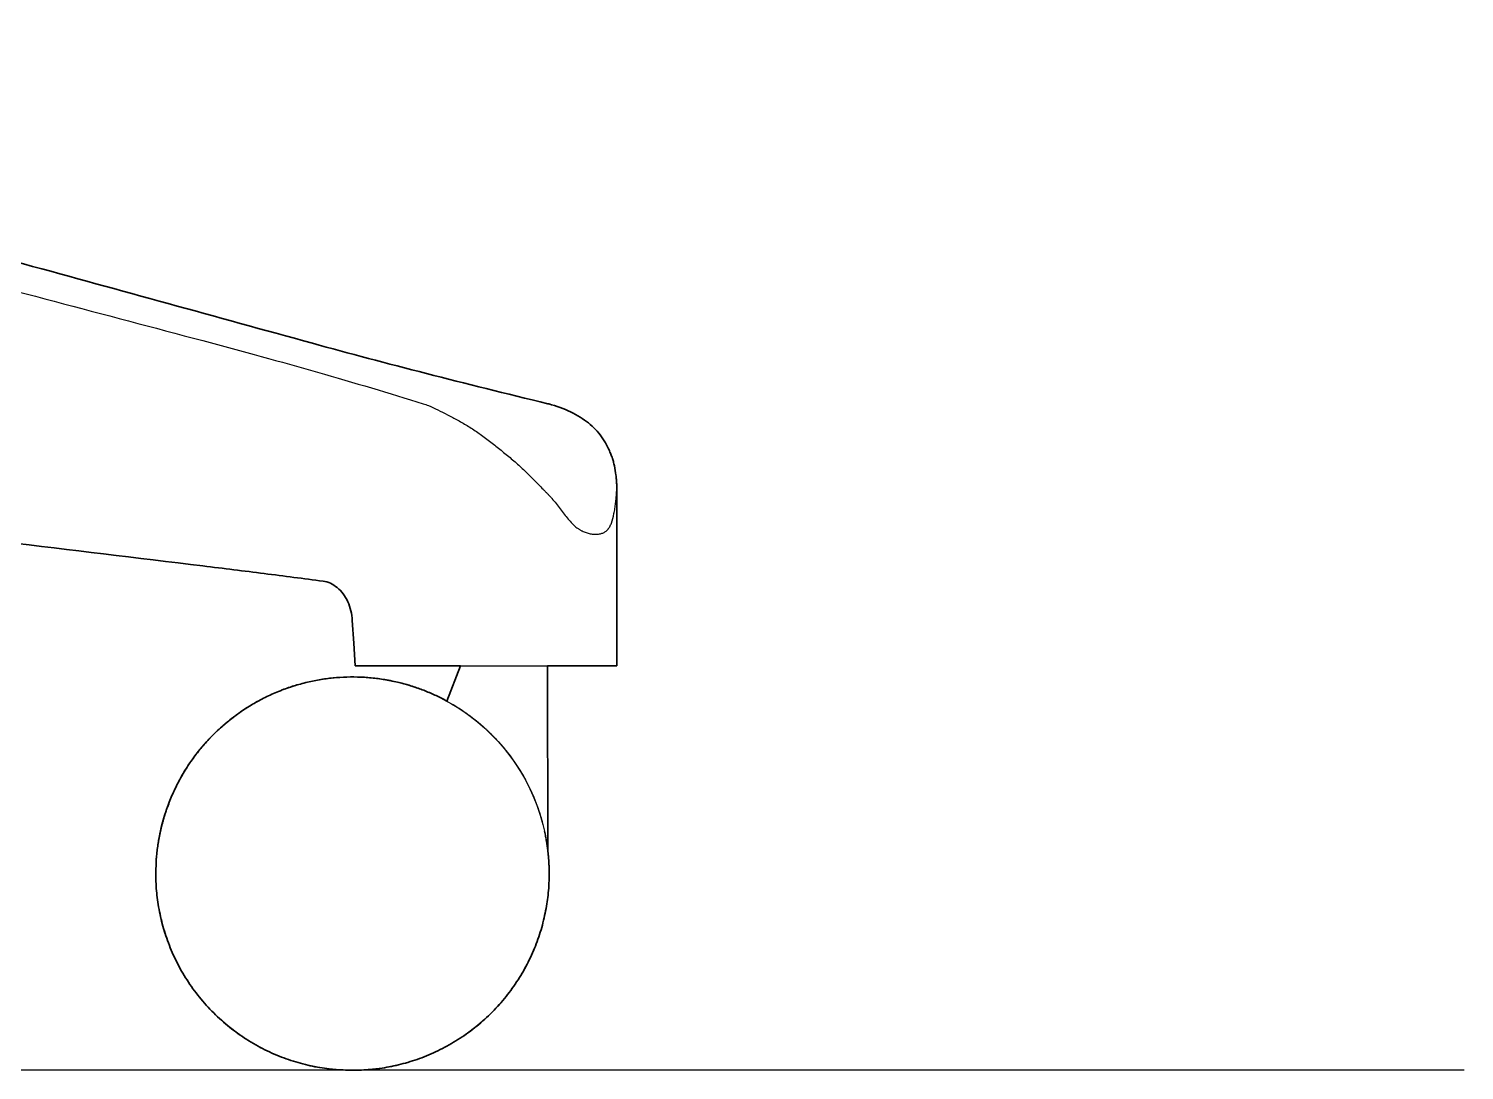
# Model space of a CAD drawing. Header units: millimetres. Extents: x 0 to 2114, y -1173 to 930.
# Drawn here: x 1882 to 2114, y 0 to 168.3 of the extents above; entities that cross this region are included whole.
import ezdxf

# ---------------------------------------------------------------- set-up
doc = ezdxf.new("R2010")
doc.units = ezdxf.units.MM
doc.layers.add('Blocks', color=7, linetype='Continuous')
for name, color, linetype, lineweight, true_color in [('Blocks$Inner', 7, 'Continuous', 25, 0x007f00), ('Blocks$Outline', 7, 'Continuous', 35, 0xff3f3f), ('Groud', 7, 'Continuous', 25, 0x243775)]:
    doc.layers.add(name, color=color, linetype=linetype, lineweight=lineweight, true_color=true_color)

# ---------------------------------------------------------------- blocks, each defined once
blk = doc.blocks.new('Aeron Size A Office Chair Side')
at = {"layer": 'Blocks$Inner'}
for p, q in [((780.07, 65.34), (777.84, 59.67)), ((794.1, 65.34), (794.15, 35.53))]:
    blk.add_line(p, q, dxfattribs=at)
blk.add_lwpolyline([(762.57, 72.67), (762.81, 69.01), (763.05, 65.34), (774.87, 65.34), (805.29, 65.34), (805.29, 94.2)], dxfattribs=at)
at = {"layer": 'Blocks$Inner', "extrusion": (0, 0, -1)}
for start, end in [(55.3384, 124.6616), (270, 90), (90, 270), (19.2891, 52.4134), (127.5866, 160.7109)]:
    blk.add_arc((-762.59, 31.78), 31.78, start, end, dxfattribs=at)
at = {"layer": 'Blocks$Inner'}
for points in [[(546.1, 168.32), (562.09, 164.27), (594.09, 156.07), (642.29, 143.34), (690.34, 130.65), (722.39, 122.16), (738.41, 117.91)], [(738.41, 117.91), (744.81, 116.21), (757.19, 112.81), (768.57, 109.41), (773.99, 107.72)], [(794.16, 107.72), (787.44, 109.34), (774.34, 112.6), (762.04, 115.86), (756.12, 117.49)], [(773.99, 107.72), (774.14, 107.67), (774.43, 107.57), (774.73, 107.47), (774.87, 107.41)], [(795.22, 107.43), (794.51, 107.63), (794.33, 107.67), (794.16, 107.72)], [(546.1, 104.63), (567.47, 102.13), (610.21, 97.08), (674.31, 89.28), (717.04, 84.1), (738.41, 81.5)], [(738.41, 81.5), (741.77, 81.09), (748.38, 80.27), (754.73, 79.45), (757.84, 79.04)]]:
    blk.add_open_spline(points, degree=3, dxfattribs=at)
for points, knots in [([(756.12, 117.49), (740.57, 121.77), (709.45, 130.32), (662.81, 143.1), (616.01, 155.91), (584.94, 164.16), (569.42, 168.23)], [2, 2, 2, 2, 2.25, 2.5, 2.75, 3, 3, 3, 3]), ([(774.87, 107.41), (775.83, 106.99), (777.39, 106.25), (779.62, 105.06), (781.33, 104.07), (783.04, 102.94), (784.74, 101.69), (786.13, 100.59), (787.23, 99.68), (788.05, 99), (788.86, 98.32), (789.91, 97.37), (790.93, 96.39), (791.92, 95.39), (792.66, 94.65), (793.27, 94.03), (793.69, 93.6), (793.93, 93.35), (794.11, 93.17), (794.29, 92.99), (794.53, 92.73), (794.93, 92.27), (795.5, 91.58), (796.15, 90.72), (797.01, 89.59), (797.86, 88.55), (798.6, 87.85), (798.98, 87.56), (799.2, 87.42), (799.36, 87.32), (799.52, 87.24), (799.74, 87.13), (800.13, 86.96), (800.69, 86.77), (801.34, 86.64), (801.95, 86.61), (802.52, 86.66), (803.04, 86.81), (803.41, 87), (803.64, 87.18), (803.76, 87.29), (803.85, 87.38), (803.93, 87.48), (804.04, 87.62), (804.22, 87.91), (804.53, 88.62), (804.8, 89.66), (805, 90.79), (805.12, 91.64), (805.19, 92.34), (805.23, 92.8), (805.25, 93.05), (805.26, 93.24), (805.27, 93.42), (805.29, 93.66), (805.3, 94.09), (805.29, 94.71), (805.25, 95.46), (805.15, 96.45), (804.99, 97.43), (804.78, 98.26), (804.65, 98.72), (804.49, 99.17), (804.28, 99.74), (803.89, 100.64), (803.3, 101.74), (802.42, 102.99), (801.35, 104.11), (800.1, 105.1), (798.18, 106.29), (796.47, 107.02), (795.22, 107.43)], [-0.5, -0.5, -0.5, -0.5, -0.444444, -0.416667, -0.388889, -0.361111, -0.333333, -0.305556, -0.291667, -0.277778, -0.263889, -0.25, -0.222222, -0.208333, -0.194444, -0.180556, -0.173611, -0.170139, -0.166667, -0.163194, -0.159722, -0.152778, -0.138889, -0.125, -0.111111, -0.083333, -0.069444, -0.0625, -0.059028, -0.055556, -0.052083, -0.048611, -0.041667, -0.027778, -0.013889, 0, 0.013889, 0.027778, 0.041667, 0.048611, 0.052083, 0.055556, 0.059028, 0.0625, 0.069444, 0.083333, 0.111111, 0.125, 0.138889, 0.152778, 0.159722, 0.163194, 0.166667, 0.170139, 0.173611, 0.180556, 0.194444, 0.208333, 0.222222, 0.25, 0.263889, 0.270833, 0.277778, 0.291667, 0.305556, 0.333333, 0.361111, 0.388889, 0.416667, 0.444444, 0.5, 0.5, 0.5, 0.5]), ([(757.84, 79.04), (758.67, 78.93), (759.84, 78.39), (761.12, 77.03), (762.12, 75.32), (762.5, 73.76), (762.57, 72.67)], [47.097501, 47.097501, 47.097501, 47.097501, 47.430835, 47.597501, 47.764168, 48.097501, 48.097501, 48.097501, 48.097501]), ([(778.84, 59.1), (778.99, 59.01), (779.34, 58.8), (779.96, 58.4), (780.53, 58.02), (781, 57.69), (781.34, 57.45), (781.69, 57.19), (782.18, 56.81), (782.81, 56.31), (783.44, 55.77), (783.94, 55.33), (784.3, 55), (784.66, 54.66), (785.13, 54.2), (785.71, 53.6), (786.28, 52.98), (786.71, 52.48), (787.03, 52.1), (787.35, 51.72), (787.75, 51.2), (788.25, 50.55), (788.81, 49.75), (789.17, 49.21), (789.35, 48.94)], [0.1111111, 0.1111111, 0.1111111, 0.1111111, 0.1388889, 0.1666667, 0.1944444, 0.2083333, 0.2222222, 0.2361111, 0.25, 0.2777778, 0.3055556, 0.3194444, 0.3333333, 0.3472222, 0.3611111, 0.3888889, 0.4166667, 0.4305556, 0.4444444, 0.4583333, 0.4722222, 0.5, 0.5277778, 0.5555556, 0.5555556, 0.5555556, 0.5555556]), ([(790.33, 47.29), (790.64, 46.74), (791.23, 45.61), (791.87, 44.18), (792.27, 43.17), (792.48, 42.59), (792.64, 42.15), (792.79, 41.71), (792.98, 41.12), (793.13, 40.61), (793.23, 40.25), (793.24, 40.19)], [0.6111111, 0.6111111, 0.6111111, 0.6111111, 0.6666667, 0.7222222, 0.75, 0.7638889, 0.7777778, 0.7916667, 0.8055556, 0.8333333, 0.8389897, 0.8389897, 0.8389897, 0.8389897]), ([(794.15, 35.53), (794.1, 36.01), (793.99, 36.75), (793.83, 37.67), (793.72, 38.21), (793.66, 38.49), (793.63, 38.63)], [29.8073144, 29.8073144, 29.8073144, 29.8073144, 29.8628357, 29.8906306, 29.9045281, 29.9184255, 29.9184255, 29.9184255, 29.9184255])]:
    blk.add_open_spline(points, degree=3, knots=knots, dxfattribs=at)
at = {"layer": 'Blocks$Outline'}
for points in [[(805.29, 94.19), (805.29, 65.34)], [(762.81, 69.01), (762.57, 72.67)], [(763.05, 65.34), (762.81, 69.01)], [(774.87, 65.34), (763.05, 65.34)], [(780.07, 65.34), (774.87, 65.34)], [(777.84, 59.67), (780.07, 65.34)], [(805.29, 65.34), (794.1, 65.34)], [(794.1, 65.34), (794.15, 35.53)]]:
    blk.add_lwpolyline(points, dxfattribs=at)
for points, knots in [([(569.42, 168.23), (569.42, 168.23), (584.94, 164.16), (616.01, 155.91), (662.81, 143.1), (709.45, 130.32), (740.57, 121.77), (756.12, 117.49)], [-2.9999995, -2.9999995, -2.9999995, -2.9999995, -2.9999995, -2.75, -2.5, -2.25, -2, -2, -2, -2]), ([(795.22, 107.43), (796.47, 107.02), (798.18, 106.29), (800.1, 105.1), (801.35, 104.11), (802.42, 102.99), (803.3, 101.74), (803.89, 100.64), (804.28, 99.74), (804.49, 99.17), (804.65, 98.72), (804.78, 98.26), (804.99, 97.43), (805.15, 96.45), (805.25, 95.46), (805.29, 94.79), (805.29, 94.37), (805.29, 94.2), (805.29, 94.19)], [-0.5, -0.5, -0.5, -0.5, -0.4444319, -0.4166478, -0.3888637, -0.3610797, -0.3332956, -0.3055116, -0.2916195, -0.2777275, -0.2707815, -0.2638355, -0.2499434, -0.2221594, -0.2082673, -0.1943753, -0.1847675, -0.1846962, -0.1846962, -0.1846962, -0.1846962]), ([(762.57, 72.67), (762.5, 73.76), (762.12, 75.32), (761.12, 77.03), (759.84, 78.39), (758.67, 78.93), (757.84, 79.04)], [-48.097501, -48.097501, -48.097501, -48.097501, -47.764168, -47.597501, -47.430835, -47.097501, -47.097501, -47.097501, -47.097501])]:
    blk.add_open_spline(points, degree=3, knots=knots, dxfattribs=at)
for points in [[(756.12, 117.49), (762.04, 115.86), (774.34, 112.6), (787.44, 109.34), (794.16, 107.72)], [(794.16, 107.72), (794.33, 107.67), (794.51, 107.63), (795.22, 107.43)], [(738.41, 81.5), (717.04, 84.1), (674.31, 89.28), (610.21, 97.08), (567.47, 102.13), (546.1, 104.63)], [(757.84, 79.04), (754.73, 79.45), (748.38, 80.27), (741.77, 81.09), (738.41, 81.5)]]:
    blk.add_open_spline(points, degree=3, dxfattribs=at)
for points, weights, knots in [([(744.52, 57.92), (752.68, 63.56), (770.71, 63.56), (777.84, 59.67)], [1, 0.911262551915, 0.911262551915, 0.970732166919], [0, 0, 0, 19.226673, 34.966437, 34.966437, 34.966437]), ([(762.59, 0), (730.81, 0), (730.81, 31.78), (730.81, 37.18), (732.6, 42.28)], [1, 0.707106781187, 1, 0.934238672741, 0.898007234773], [0, 0, 0, 49.922655, 49.922655, 61.13145, 61.13145, 61.13145]), ([(794.15, 35.53), (794.38, 33.66), (794.38, 31.78), (794.38, 0), (762.59, 0)], [0.956061107668, 0.976076480677, 1, 0.707106781187, 1], [145.690282, 145.690282, 145.690282, 149.767965, 149.767965, 199.69062, 199.69062, 199.69062])]:
    blk.add_rational_spline(points, weights, degree=2, knots=knots, dxfattribs=at)
for points, weights in [([(732.6, 42.28), (735.72, 51.2), (743.21, 56.97)], [1, 0.958510973985, 1]), ([(743.21, 56.97), (743.85, 57.46), (744.52, 57.92)], [0.857135824917, 0.858555860809, 0.860538782647])]:
    blk.add_rational_spline(points, weights, degree=2, dxfattribs=at)

msp = doc.modelspace()

# ---------------------------------------------------------------- linework, layer by layer
at = {"layer": 'Groud'}
msp.add_lwpolyline([(2113.96, 0), (1171.71, 0)], dxfattribs=at)

# ---------------------------------------------------------------- block references
at = {"layer": 'Blocks'}
msp.add_blockref('Aeron Size A Office Chair Side', (1171.71, 0), dxfattribs=at)

doc.saveas('drawing.dxf')
